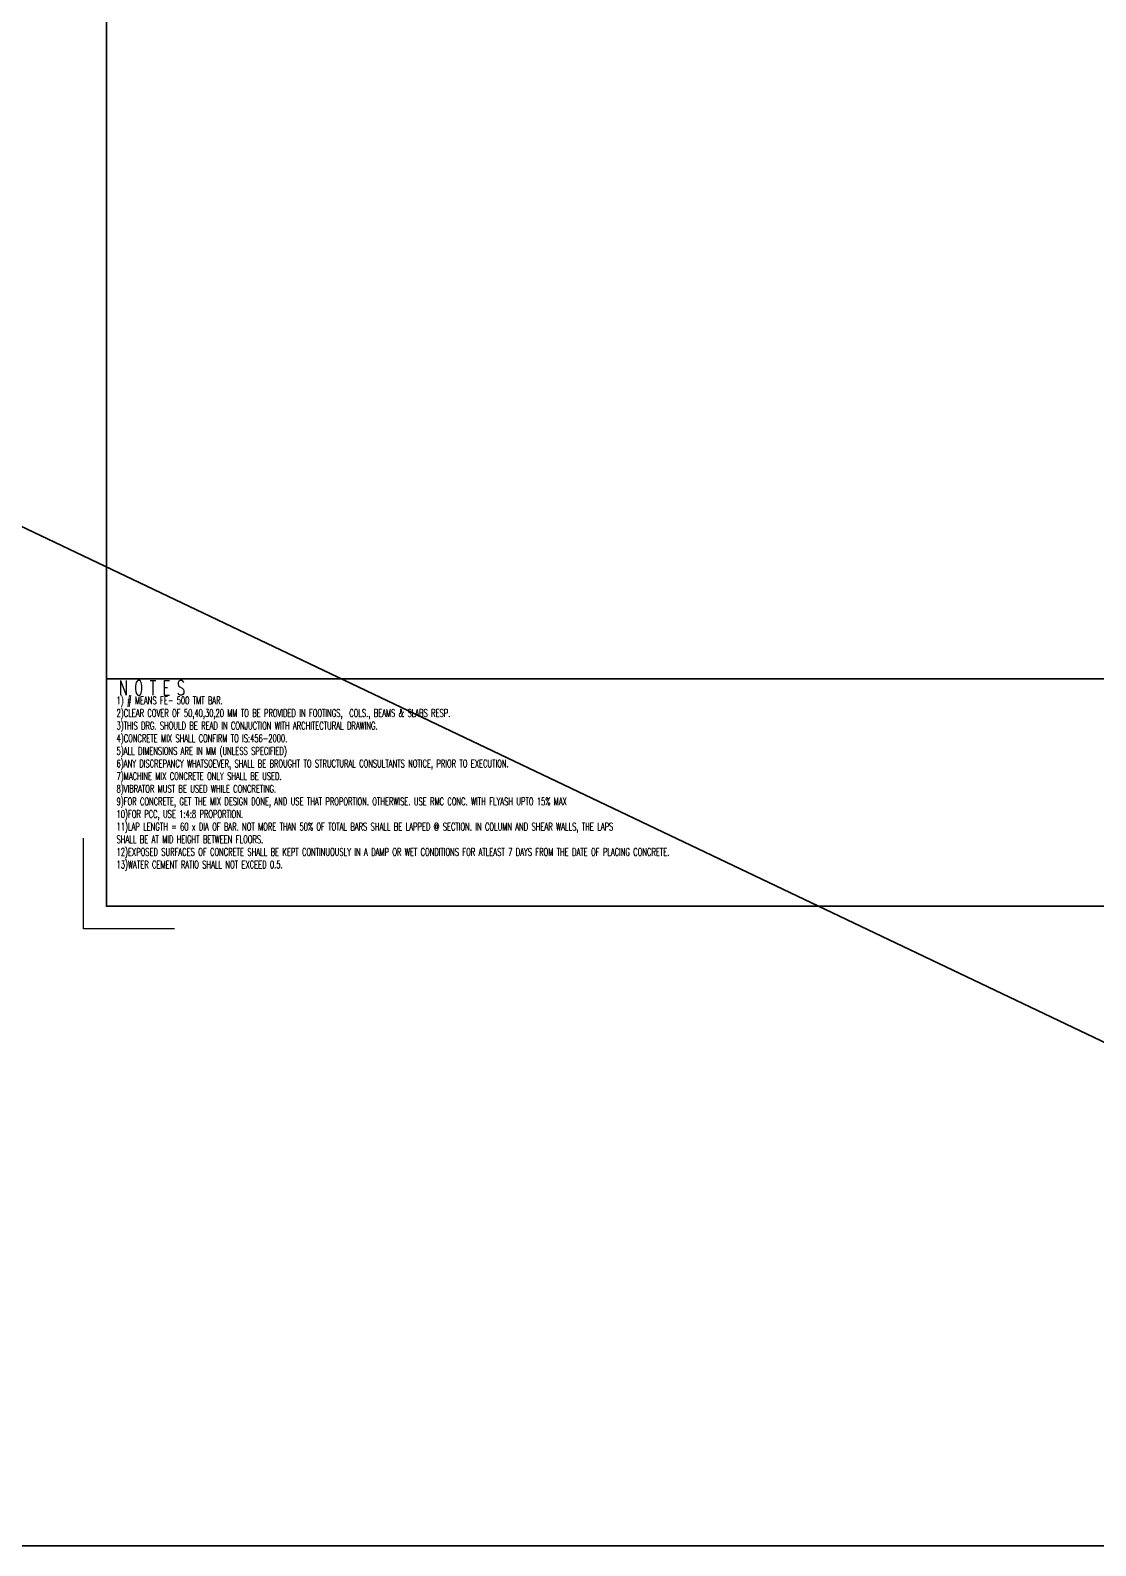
# Model space of a CAD drawing. Header units: inches. Extents: x 683042 to 921062, y -316188 to -5771.
# Drawn here: x 778319 to 802311, y -316188 to -282058 of the extents above; entities that cross this region are included whole.
import ezdxf

# ---------------------------------------------------------------- set-up
doc = ezdxf.new("R2010")
doc.units = ezdxf.units.IN
doc.header["$MEASUREMENT"] = 0
doc.layers.add('R-FOUND', color=97, linetype='Continuous', lineweight=30)
doc.layers.add('R-text', color=7, linetype='Continuous', lineweight=30)
doc.styles.add('1PT2', font='simplex.shx', dxfattribs={"width": 0.65, "height": 0.078125})
doc.styles.add('1PT25', font='simplex', dxfattribs={"width": 0.65, "height": 2.5})

msp = doc.modelspace()

# ---------------------------------------------------------------- linework, layer by layer
at = {"color": 1, "lineweight": 30}
for points in [[(816393.156, -301784.502), (780031.548, -301784.502), (780031.548, -250364.046), (816393.156, -250364.046)], [(780031.548, -296667.668), (811276.322, -296667.668), (811276.322, -301784.502), (780031.548, -301784.502)]]:
    msp.add_lwpolyline(points, close=True, dxfattribs=at)
msp.add_lwpolyline([(781566.599, -302296.185), (779519.865, -302296.185), (779519.865, -300249.451)])
at = {"layer": 'R-FOUND'}
msp.add_lwpolyline([(826304.214, -247927.413), (683042.209, -247927.413), (683042.209, -316187.924), (826304.214, -316187.924)], close=True, dxfattribs=at)
msp.add_lwpolyline([(683042.209, -247927.413), (826304.214, -316187.924)], dxfattribs=at)

# ---------------------------------------------------------------- texts
at = {"layer": 'R-text', "style": '1PT25', "width": 0.65}
msp.add_text('N O T E S ', height=328.2421, dxfattribs=at).set_placement((780311.949, -297030.315))
at = {"layer": 'R-text', "lineweight": 20, "insert": (780261.531, -297065.35), "char_height": 170.56112, "width": 12227.02377, "attachment_point": 1, "style": '1PT2'}
msp.add_mtext('\\pxql;{\\C0;1) # MEANS FE- 500 TMT BAR.\\P\\pq*;2)CLEAR COVER OF 50,40,30,20 MM TO BE PROVIDED IN FOOTINGS,  COLS., BEAMS & SLABS RESP.\\P\\pql;3)THIS DRG. SHOULD BE READ IN CONJUCTION WITH ARCHITECTURAL DRAWING.\\P4)CONCRETE MIX SHALL CONFIRM TO IS:456-2000.\\P5)ALL DIMENSIONS ARE IN MM (UNLESS SPECIFIED)\\P\\pt23;6)ANY DISCREPANCY WHATSOEVER, SHALL BE BROUGHT TO STRUCTURAL CONSULTANTS NOTICE, PRIOR TO EXECUTION.\\P7)MACHINE MIX CONCRETE ONLY SHALL BE USED.\\P8)VIBRATOR MUST BE USED WHILE CONCRETING.\\P9)FOR CONCRETE, GET THE MIX DESIGN DONE, AND USE THAT PROPORTION. OTHERWISE. USE RMC CONC. WITH FLYASH UPTO 15% MAX\\P10)FOR PCC, USE 1:4:8 PROPORTION.\\P11)LAP LENGTH = 60 x DIA OF BAR. NOT MORE THAN 50% OF TOTAL BARS SHALL BE LAPPED @ SECTION. IN COLUMN AND SHEAR WALLS, THE LAPS SHALL BE AT MID HEIGHT BETWEEN FLOORS.\\P12)EXPOSED SURFACES OF CONCRETE SHALL BE KEPT CONTINUOUSLY IN A DAMP OR WET CONDITIONS FOR ATLEAST 7 DAYS FROM THE DATE OF PLACING CONCRETE.\\P13)WATER CEMENT RATIO SHALL NOT EXCEED 0.5.}', dxfattribs=at)

doc.saveas('drawing.dxf')
